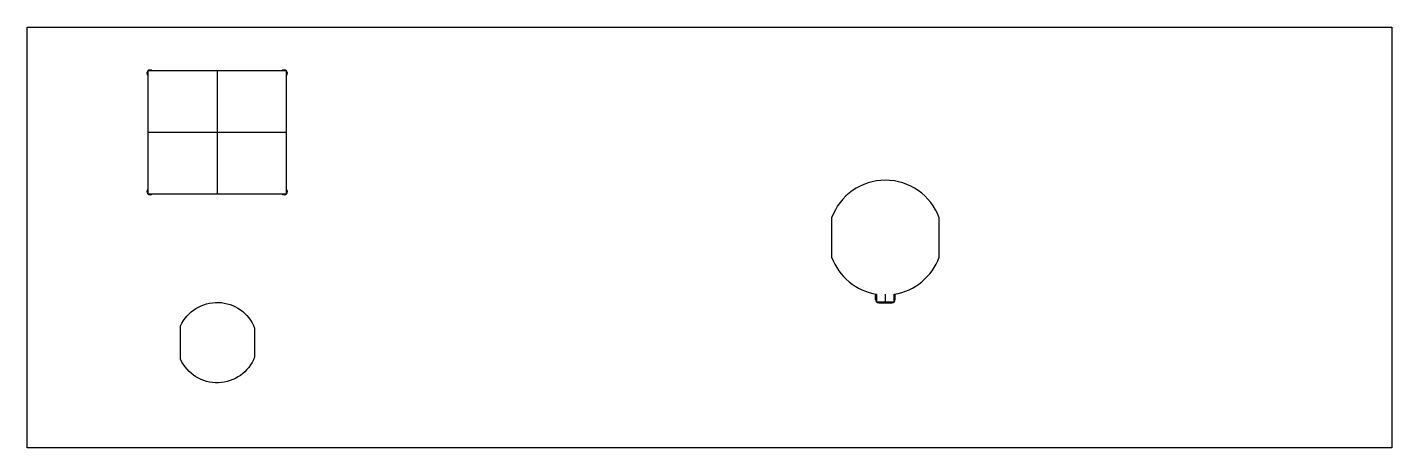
# Model space of a CAD drawing. Header units: millimetres. Extents: x 452 to 667, y 3 to 69.
import ezdxf

# ---------------------------------------------------------------- set-up
doc = ezdxf.new("R2010")
doc.units = ezdxf.units.MM
doc.layers.get('0').update_dxf_attribs({"linetype": 'CONTINUOUS'})

msp = doc.modelspace()

# ---------------------------------------------------------------- linework, layer by layer
for p, q in [((481.79, 62.34), (481.79, 42.94)), ((492.74, 52.64), (470.84, 52.64)), ((585.84, 26.24), (585.84, 27.12)), ((587.39, 25.89), (587.39, 27.1)), ((588.93, 26.24), (588.93, 27.12)), ((586.34, 25.74), (588.43, 25.74))]:
    msp.add_line(p, q)
for points in [[(667.39, 2.84), (451.79, 2.84), (451.79, 69.24), (667.39, 69.24)], [(470.84, 42.94), (492.74, 42.94), (492.74, 62.34), (470.84, 62.34)]]:
    msp.add_lwpolyline(points, close=True)
for points in [[(588.79, 25.89), (588.79, 27.1, 0.272739), (595.89, 32.93), (595.89, 39.15, 0.699194), (578.89, 39.15), (578.89, 32.93, 0.272739), (585.99, 27.1), (585.99, 25.89)], [(476.01, 22.08, -0.664101), (487.71, 21.72), (487.71, 17.16, -0.664101), (476.01, 16.8)]]:
    msp.add_lwpolyline(points, format="xyb", close=True)
for centre, start, end in [((471.19, 61.99), 44.9995, 224.9995), ((492.38, 61.99), -44.9995, 135.0005), ((471.19, 43.29), 135.0005, 315.0005), ((492.38, 43.29), -135.0005, 44.9995), ((586.34, 26.24), 135.0087, 315.0087), ((588.43, 26.24), -135.0087, 44.9913)]:
    msp.add_arc(centre, 0.5, start, end)

doc.saveas('drawing.dxf')
